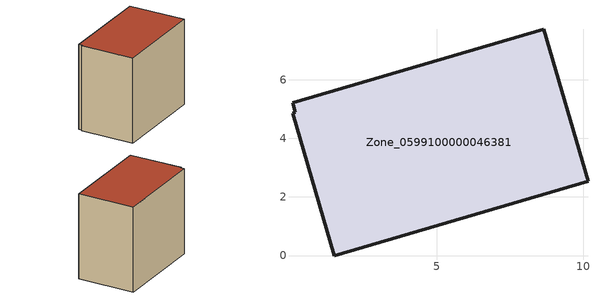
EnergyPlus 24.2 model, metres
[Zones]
Zone_0599100000046381
 floor ground (C_G): 0.08,5.2 8.65,7.71 10.16,2.53 1.51,0 0.09,4.86 0.17,4.88 z0
 wall outside (C_F): 10.16,2.53 8.65,7.71 0.08,5.2 0.17,4.88 0.09,4.86 1.51,0 10.16,2.53 z0:8.08
 roof outside (C_R): 8.65,7.71 0.08,5.2 0.17,4.88 0.09,4.86 1.51,0 10.16,2.53 z8.08
[BUILDING]
Pand.0599100000046381: North Axis=0; Terrain=City; Loads Convergence Tolerance Value=0.04; Temperature Convergence Tolerance Value=0.4; Solar Distribution=FullExterior; Maximum Number of Warmup Days=25; Minimum Number of Warmup Days=1
[Site:Location]
Rotterdam.The.Hague.AP_ZH_NLD Design_Conditions: Latitude=51.96; Longitude=4.45; Time Zone=1; Elevation=-4.5
[SITE:GROUNDTEMPERATURE:BUILDINGSURFACE]
18, 18, 18, 18, 18, 18, 18, 18, 18, 18, 18, 18
[MATERIAL] Thermal Absorptance=0.9; Solar Absorptance=0.7; Visible Absorptance=0.7
Name | Roughness | Thickness | Conductivity | Density | Specific Heat
G.TI.1975-1991 | MediumSmooth | 0.15 | 0.288461 | 540 | 1210
F.TI.1975-1991 | Rough | 0.3 | 0.230769 | 1920 | 840
R.TI.1975-1991 | MediumRough | 0.2 | 0.153846 | 1500 | 1000
[CONSTRUCTION]
C_G: G.TI.1975-1991
C_F: F.TI.1975-1991
C_R: R.TI.1975-1991
[ZONE]
Zone_0599100000046381: Type=1; Multiplier=1; Ceiling Height=Autocalculate; Volume=Autocalculate; Floor Area=autocalculate; Part of Total Floor Area=Yes
[ZONEINFILTRATION:DESIGNFLOWRATE]
Infil_Zone_0599100000046381: Zone or ZoneList or Space or SpaceList=Zone_0599100000046381; Schedule=AlwaysOn; Design Flow Rate Calculation Method=Flow/Area; Flow Rate per Floor Area=0.003; Constant Term Coefficient=1; Temperature Term Coefficient=0; Velocity Term Coefficient=0; Velocity Squared Term Coefficient=0
[HVACTEMPLATE:ZONE:IDEALLOADSAIRSYSTEM]
Zone_0599100000046381: Maximum Heating Supply Air Temperature=50; Minimum Cooling Supply Air Temperature=13; Maximum Heating Supply Air Humidity Ratio=0.0156; Minimum Cooling Supply Air Humidity Ratio=0.0077; Heating Limit=NoLimit; Cooling Limit=NoLimit; Dehumidification Control Type=ConstantSensibleHeatRatio; Cooling Sensible Heat Ratio=0.7; Dehumidification Setpoint=60; Humidification Control Type=None; Humidification Setpoint=30; Outdoor Air Method=None; Outdoor Air Flow Rate per Person=0.00944; Outdoor Air Flow Rate per Zone Floor Area=0; Outdoor Air Flow Rate per Zone=0; Demand Controlled Ventilation Type=None; Outdoor Air Economizer Type=NoEconomizer; Heat Recovery Type=None; Sensible Heat Recovery Effectiveness=0.7; Latent Heat Recovery Effectiveness=0.65
[ZONECONTROL:THERMOSTAT]
ThermostatControl_Zone_0599100000046381: Zone or ZoneList=Zone_0599100000046381; Control Type Schedule=DualSetpointControlType; Control 1=Thermostat_Zone_0599100000046381; Temperature Difference Between Cutout And Setpoint=0
[THERMOSTATSETPOINT:DUALSETPOINT]
Thermostat_Zone_0599100000046381: Heating Setpoint Temperature Schedule=HeatingSetpoint_Zone_0599100000046381; Cooling Setpoint Temperature Schedule=CoolingSetpoint_Zone_0599100000046381
[SCHEDULE:COMPACT]
HeatingSetpoint_Zone_0599100000046381: Through: 12/31, For: AllDays, Until: 24:00, 21
CoolingSetpoint_Zone_0599100000046381: Through: 12/31, For: AllDays, Until: 24:00, 24
DualSetpointControlType: Through: 12/31, For: AllDays, Until: 24:00, 4
AlwaysOn: Through: 12/31, For: AllDays, Until: 24:00, 1
